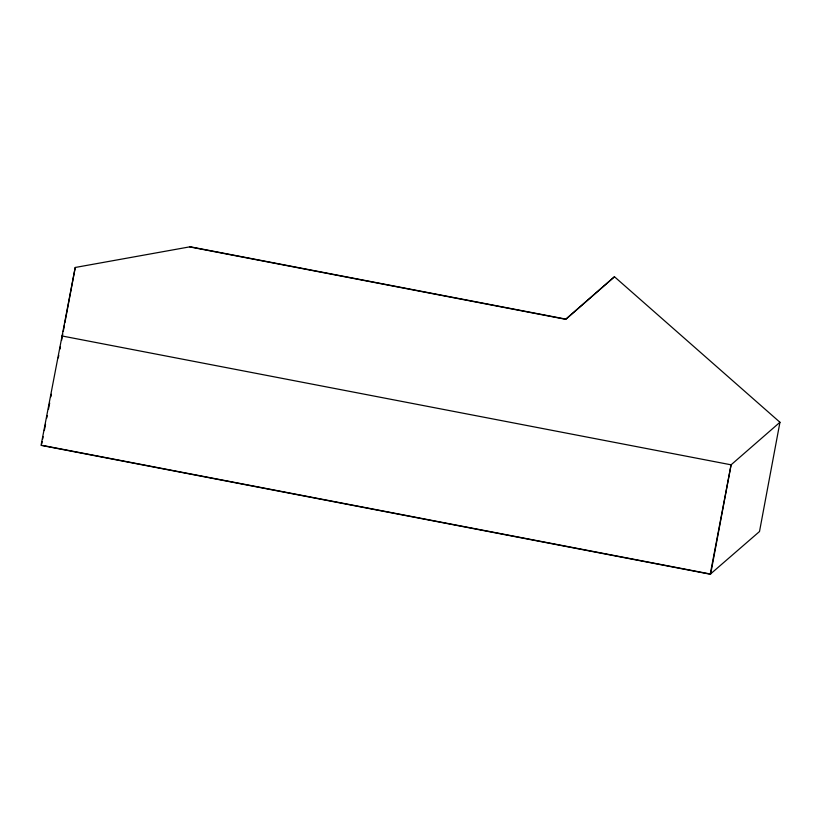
<?xml version="1.0" encoding="UTF-8"?>
<svg xmlns="http://www.w3.org/2000/svg" width="821" height="821" viewBox="0 0 821 821"><rect width="100%" height="100%" fill="white"/><g stroke="black" fill="none" stroke-linecap="round" stroke-linejoin="round"><path stroke-width="1.23" d="M58.312 357.884L58.784 355.38M59.954 349.099L60.426 346.585M61.606 340.305L62.776 334.024M63.248 331.52L64.418 325.239M64.89 322.725L75.234 267.472L190.185 246.772L566.038 319.153L614.467 276.749L779.95 422.271L759.507 531.526L710.227 574.228L41.05 445.362L75.234 267.472M710.227 574.228L731.09 464.819L779.95 422.271M41.707 443.997L42.179 441.565M42.661 439.132L43.133 436.7M44.324 430.553L45.545 424.293M46.756 418.033L47.249 415.529M48.46 409.279L49.681 403.019M50.892 396.759L51.384 394.254M189.754 246.926L565.618 319.307L614.467 276.749M61.924 335.953L731.09 464.819L710.647 574.074L42.733 445.454"/></g></svg>
